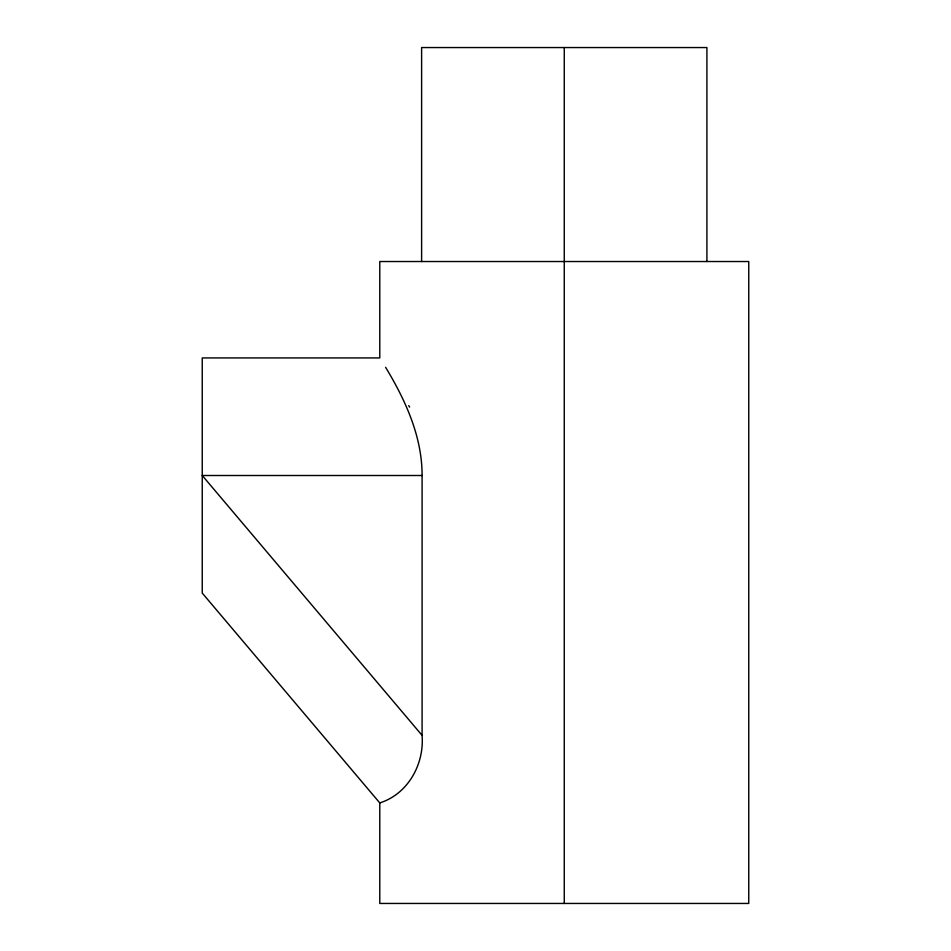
<?xml version="1.0" encoding="UTF-8"?>
<svg xmlns="http://www.w3.org/2000/svg" width="951" height="951" viewBox="0 0 951 951"><rect width="100%" height="100%" fill="white"/><g stroke="black" fill="none" stroke-linecap="round" stroke-linejoin="round"><path stroke-width="1.43" d="M385.595 367.3C405.388 399.991 422.173 436.557 422.089 475.5L422.089 735.385C424.384 764.259 408.003 793.978 379.782 802.929L202.242 593.067L202.242 357.933L379.782 357.933L379.782 261.525L748.758 261.525L748.758 903.45L379.782 903.45L379.782 802.929M422.089 475.5L202.242 475.5L422.089 735.385M706.914 261.525L706.914 47.55L421.614 47.55L421.614 261.525M564.264 47.55L564.264 903.45M409.572 407.099A103.338 1.498 60.5 0 1 408.728 405.578"/></g></svg>
